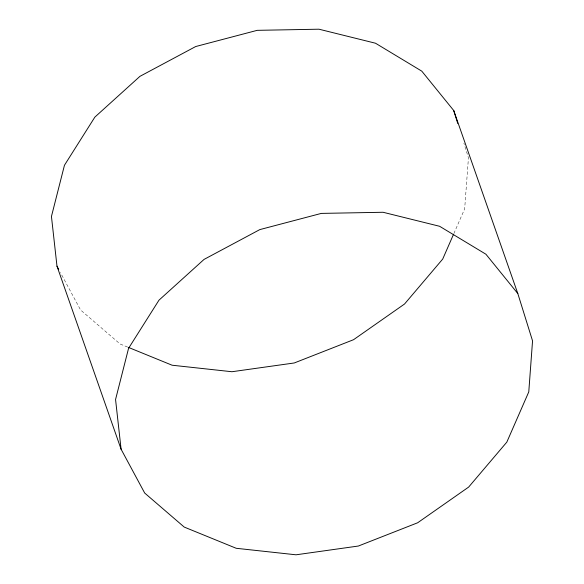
<?xml version="1.0" encoding="UTF-8"?>
<svg xmlns="http://www.w3.org/2000/svg" width="584" height="584" viewBox="0 0 584 584"><rect width="100%" height="100%" fill="white"/><g stroke="black" fill="none" stroke-linecap="round" stroke-linejoin="round"><path stroke-width="0.44" stroke-dasharray="2.92 2.19" d="M453.87 233.534L464.667 208.838L468.441 157.811L463.893 143.19M127.67 347.086L120.122 344.005L80.577 309.98L60.415 272.538"/><path stroke-width="0.88" d="M453.512 234.359L442.716 259.055L404.544 304.008L353.546 339.706L294.256 362.971L231.928 371.731L172.112 365.219L128.509 347.429M453.717 110.515L421.787 71.153L375.505 43.223L318.966 29.2L257.208 30.339L195.713 46.53L139.941 76.343L94.856 117.121L64.459 165.25L51.45 216.445L56.984 266.158L121.092 449.227L144.686 493.042L184.23 527.075L236.221 548.288L296.037 554.8L358.364 546.033L417.655 522.775L468.653 487.078L506.824 442.124L528.775 391.901L532.55 340.873L517.826 293.584L453.717 110.515L457.732 123.414M517.826 293.584L485.903 254.215L439.613 226.285L383.075 212.269L321.317 213.401L259.822 229.6L204.05 259.413L158.965 300.191L128.568 348.319L115.559 399.514L121.092 449.227M56.984 266.158L58.699 269.348"/></g></svg>
